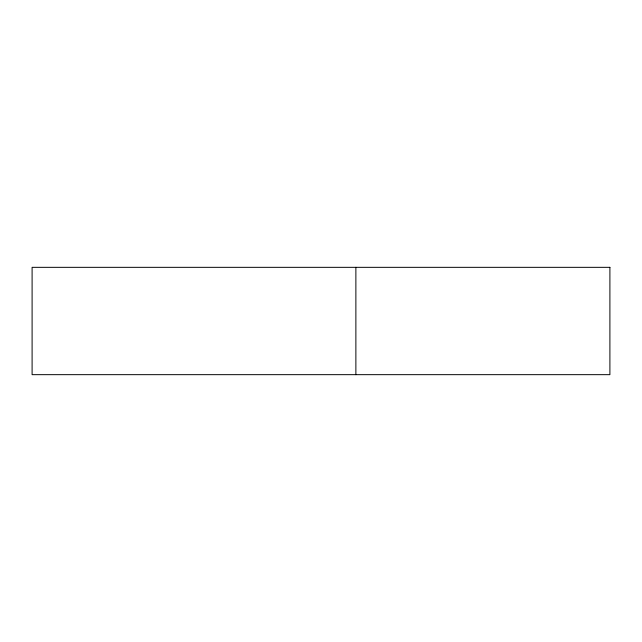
<?xml version="1.0" encoding="UTF-8"?>
<svg xmlns="http://www.w3.org/2000/svg" width="642" height="642" viewBox="0 0 642 642"><rect width="100%" height="100%" fill="white"/><g stroke="black" fill="none" stroke-linecap="round" stroke-linejoin="round"><path stroke-width="0.96" d="M355.877 267.337L355.877 374.663M609.9 267.337L32.1 267.337L32.1 374.663L609.9 374.663L609.9 267.337"/></g></svg>
